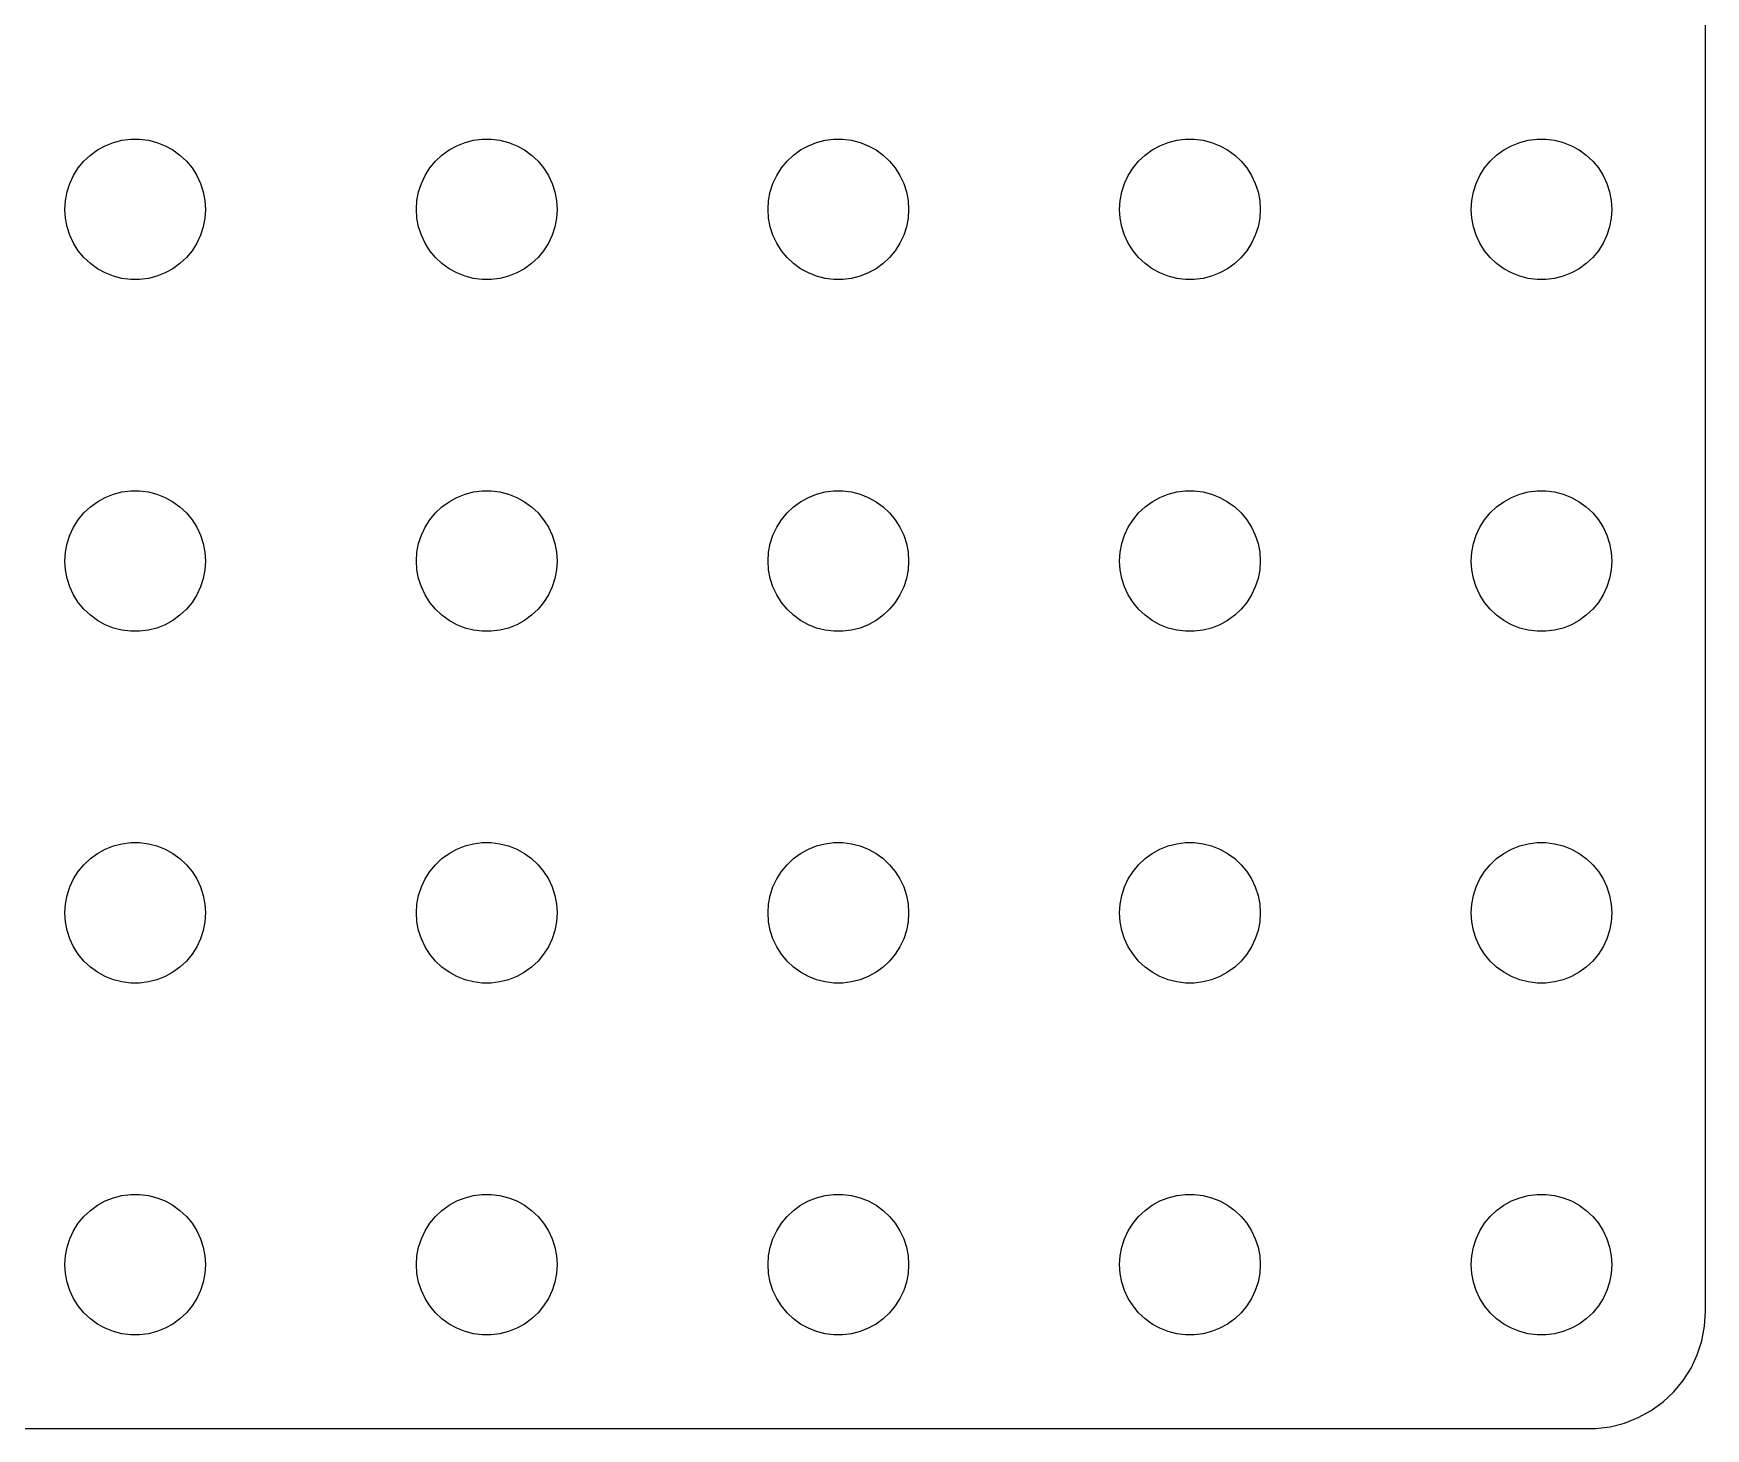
# Model space of a CAD drawing. Header units: metres. Extents: x -67 to 67, y -59 to 59.
# Drawn here: x -4.3 to 67, y -59.5 to 0 of the extents above; entities that cross this region are included whole.
import ezdxf

# ---------------------------------------------------------------- set-up
doc = ezdxf.new("R2010")
doc.units = ezdxf.units.M

msp = doc.modelspace()

# ---------------------------------------------------------------- linework, layer by layer
for p, q in [((67, -54.5), (67, 54.5)), ((-1.91226, -5.18845), (-1.60747, -4.96701)), ((-1.60747, -4.96701), (-1.27733, -4.78551)), ((-1.27733, -4.78551), (-0.92705, -4.64682)), ((-0.92705, -4.64682), (-0.56213, -4.55313)), ((-0.56213, -4.55313), (-0.18837, -4.50591)), ((-0.18837, -4.50591), (0.18837, -4.50591)), ((0.18837, -4.50591), (0.56213, -4.55313)), ((0.56213, -4.55313), (0.92705, -4.64682)), ((0.92705, -4.64682), (1.27733, -4.78551)), ((1.27733, -4.78551), (1.60747, -4.96701)), ((1.60747, -4.96701), (1.91226, -5.18845)), ((13.0877, -5.18845), (13.3925, -4.96701)), ((13.3925, -4.96701), (13.7227, -4.78551)), ((13.7227, -4.78551), (14.0729, -4.64682)), ((14.0729, -4.64682), (14.4379, -4.55313)), ((14.4379, -4.55313), (14.8116, -4.50591)), ((14.8116, -4.50591), (15.1884, -4.50591)), ((15.1884, -4.50591), (15.5621, -4.55313)), ((15.5621, -4.55313), (15.927, -4.64682)), ((15.927, -4.64682), (16.2773, -4.78551)), ((16.2773, -4.78551), (16.6075, -4.96701)), ((16.6075, -4.96701), (16.9123, -5.18845)), ((28.0877, -5.18845), (28.3925, -4.96701)), ((28.3925, -4.96701), (28.7227, -4.78551)), ((28.7227, -4.78551), (29.0729, -4.64682)), ((29.0729, -4.64682), (29.4379, -4.55313)), ((29.4379, -4.55313), (29.8116, -4.50591)), ((29.8116, -4.50591), (30.1884, -4.50591)), ((30.1884, -4.50591), (30.5621, -4.55313)), ((30.5621, -4.55313), (30.927, -4.64682)), ((30.927, -4.64682), (31.2773, -4.78551)), ((31.2773, -4.78551), (31.6075, -4.96701)), ((31.6075, -4.96701), (31.9123, -5.18845)), ((43.0877, -5.18845), (43.3925, -4.96701)), ((43.3925, -4.96701), (43.7227, -4.78551)), ((43.7227, -4.78551), (44.0729, -4.64682)), ((44.0729, -4.64682), (44.4379, -4.55313)), ((44.4379, -4.55313), (44.8116, -4.50591)), ((44.8116, -4.50591), (45.1884, -4.50591)), ((45.1884, -4.50591), (45.5621, -4.55313)), ((45.5621, -4.55313), (45.927, -4.64682)), ((45.927, -4.64682), (46.2773, -4.78551)), ((46.2773, -4.78551), (46.6075, -4.96701)), ((46.6075, -4.96701), (46.9123, -5.18845)), ((58.0877, -5.18845), (58.3925, -4.96701)), ((58.3925, -4.96701), (58.7227, -4.78551)), ((58.7227, -4.78551), (59.0729, -4.64682)), ((59.0729, -4.64682), (59.4379, -4.55313)), ((59.4379, -4.55313), (59.8116, -4.50591)), ((59.8116, -4.50591), (60.1884, -4.50591)), ((60.1884, -4.50591), (60.5621, -4.55313)), ((60.5621, -4.55313), (60.927, -4.64682)), ((60.927, -4.64682), (61.2773, -4.78551)), ((61.2773, -4.78551), (61.6075, -4.96701)), ((61.6075, -4.96701), (61.9123, -5.18845)), ((-2.42705, -5.73663), (-2.1869, -5.44635)), ((-2.1869, -5.44635), (-1.91226, -5.18845)), ((1.91226, -5.18845), (2.1869, -5.44635)), ((2.1869, -5.44635), (2.42705, -5.73663)), ((12.5729, -5.73663), (12.8131, -5.44635)), ((12.8131, -5.44635), (13.0877, -5.18845)), ((16.9123, -5.18845), (17.1869, -5.44635)), ((17.1869, -5.44635), (17.427, -5.73663)), ((27.5729, -5.73663), (27.8131, -5.44635)), ((27.8131, -5.44635), (28.0877, -5.18845)), ((31.9123, -5.18845), (32.1869, -5.44635)), ((32.1869, -5.44635), (32.427, -5.73663)), ((42.5729, -5.73663), (42.8131, -5.44635)), ((42.8131, -5.44635), (43.0877, -5.18845)), ((46.9123, -5.18845), (47.1869, -5.44635)), ((47.1869, -5.44635), (47.427, -5.73663)), ((57.5729, -5.73663), (57.8131, -5.44635)), ((57.8131, -5.44635), (58.0877, -5.18845)), ((61.9123, -5.18845), (62.1869, -5.44635)), ((62.1869, -5.44635), (62.427, -5.73663)), ((-2.90575, -6.75392), (-2.78932, -6.39561)), ((-2.78932, -6.39561), (-2.62891, -6.05473)), ((-2.62891, -6.05473), (-2.42705, -5.73663)), ((2.42705, -5.73663), (2.62891, -6.05473)), ((2.62891, -6.05473), (2.78932, -6.39561)), ((2.78932, -6.39561), (2.90575, -6.75392)), ((12.0942, -6.75392), (12.2107, -6.39561)), ((12.2107, -6.39561), (12.3711, -6.05473)), ((12.3711, -6.05473), (12.5729, -5.73663)), ((17.427, -5.73663), (17.6289, -6.05473)), ((17.6289, -6.05473), (17.7893, -6.39561)), ((17.7893, -6.39561), (17.9057, -6.75392)), ((27.0942, -6.75392), (27.2107, -6.39561)), ((27.2107, -6.39561), (27.3711, -6.05473)), ((27.3711, -6.05473), (27.5729, -5.73663)), ((32.427, -5.73663), (32.6289, -6.05473)), ((32.6289, -6.05473), (32.7893, -6.39561)), ((32.7893, -6.39561), (32.9057, -6.75392)), ((42.0942, -6.75392), (42.2107, -6.39561)), ((42.2107, -6.39561), (42.3711, -6.05473)), ((42.3711, -6.05473), (42.5729, -5.73663)), ((47.427, -5.73663), (47.6289, -6.05473)), ((47.6289, -6.05473), (47.7893, -6.39561)), ((47.7893, -6.39561), (47.9057, -6.75392)), ((57.0942, -6.75392), (57.2107, -6.39561)), ((57.2107, -6.39561), (57.3711, -6.05473)), ((57.3711, -6.05473), (57.5729, -5.73663)), ((62.427, -5.73663), (62.6289, -6.05473)), ((62.6289, -6.05473), (62.7893, -6.39561)), ((62.7893, -6.39561), (62.9057, -6.75392)), ((-3, -7.5), (-2.97633, -7.12399)), ((-2.97633, -7.12399), (-2.90575, -6.75392)), ((2.90575, -6.75392), (2.97633, -7.12399)), ((2.97633, -7.12399), (3, -7.5)), ((12, -7.5), (12.0237, -7.12399)), ((12.0237, -7.12399), (12.0942, -6.75392)), ((17.9057, -6.75392), (17.9763, -7.12399)), ((17.9763, -7.12399), (18, -7.5)), ((27, -7.5), (27.0237, -7.12399)), ((27.0237, -7.12399), (27.0942, -6.75392)), ((32.9057, -6.75392), (32.9763, -7.12399)), ((32.9763, -7.12399), (33, -7.5)), ((42, -7.5), (42.0237, -7.12399)), ((42.0237, -7.12399), (42.0942, -6.75392)), ((47.9057, -6.75392), (47.9763, -7.12399)), ((47.9763, -7.12399), (48, -7.5)), ((57, -7.5), (57.0237, -7.12399)), ((57.0237, -7.12399), (57.0942, -6.75392)), ((62.9057, -6.75392), (62.9763, -7.12399)), ((62.9763, -7.12399), (63, -7.5)), ((-2.97633, -7.87599), (-3, -7.5)), ((3, -7.5), (2.97633, -7.87599)), ((12.0237, -7.87599), (12, -7.5)), ((18, -7.5), (17.9763, -7.87599)), ((27.0237, -7.87599), (27, -7.5)), ((33, -7.5), (32.9763, -7.87599)), ((42.0237, -7.87599), (42, -7.5)), ((48, -7.5), (47.9763, -7.87599)), ((57.0237, -7.87599), (57, -7.5)), ((63, -7.5), (62.9763, -7.87599)), ((-2.90575, -8.24606), (-2.97633, -7.87599)), ((-2.78932, -8.60437), (-2.90575, -8.24606)), ((2.90575, -8.24606), (2.78932, -8.60437)), ((2.97633, -7.87599), (2.90575, -8.24606)), ((12.0942, -8.24606), (12.0237, -7.87599)), ((12.2107, -8.60437), (12.0942, -8.24606)), ((17.9057, -8.24606), (17.7893, -8.60437)), ((17.9763, -7.87599), (17.9057, -8.24606)), ((27.0942, -8.24606), (27.0237, -7.87599)), ((27.2107, -8.60437), (27.0942, -8.24606)), ((32.9057, -8.24606), (32.7893, -8.60437)), ((32.9763, -7.87599), (32.9057, -8.24606)), ((42.0942, -8.24606), (42.0237, -7.87599)), ((42.2107, -8.60437), (42.0942, -8.24606)), ((47.9057, -8.24606), (47.7893, -8.60437)), ((47.9763, -7.87599), (47.9057, -8.24606)), ((57.0942, -8.24606), (57.0237, -7.87599)), ((57.2107, -8.60437), (57.0942, -8.24606)), ((62.9057, -8.24606), (62.7893, -8.60437)), ((62.9763, -7.87599), (62.9057, -8.24606)), ((-2.62891, -8.94525), (-2.78932, -8.60437)), ((-2.42705, -9.26335), (-2.62891, -8.94525)), ((-2.1869, -9.55363), (-2.42705, -9.26335)), ((2.42705, -9.26335), (2.1869, -9.55363)), ((2.62891, -8.94525), (2.42705, -9.26335)), ((2.78932, -8.60437), (2.62891, -8.94525)), ((12.3711, -8.94525), (12.2107, -8.60437)), ((12.5729, -9.26335), (12.3711, -8.94525)), ((12.8131, -9.55363), (12.5729, -9.26335)), ((17.427, -9.26335), (17.1869, -9.55363)), ((17.6289, -8.94525), (17.427, -9.26335)), ((17.7893, -8.60437), (17.6289, -8.94525)), ((27.3711, -8.94525), (27.2107, -8.60437)), ((27.5729, -9.26335), (27.3711, -8.94525)), ((27.8131, -9.55363), (27.5729, -9.26335)), ((32.427, -9.26335), (32.1869, -9.55363)), ((32.6289, -8.94525), (32.427, -9.26335)), ((32.7893, -8.60437), (32.6289, -8.94525)), ((42.3711, -8.94525), (42.2107, -8.60437)), ((42.5729, -9.26335), (42.3711, -8.94525)), ((42.8131, -9.55363), (42.5729, -9.26335)), ((47.427, -9.26335), (47.1869, -9.55363)), ((47.6289, -8.94525), (47.427, -9.26335)), ((47.7893, -8.60437), (47.6289, -8.94525)), ((57.3711, -8.94525), (57.2107, -8.60437)), ((57.5729, -9.26335), (57.3711, -8.94525)), ((57.8131, -9.55363), (57.5729, -9.26335)), ((62.427, -9.26335), (62.1869, -9.55363)), ((62.6289, -8.94525), (62.427, -9.26335)), ((62.7893, -8.60437), (62.6289, -8.94525)), ((-1.91226, -9.81154), (-2.1869, -9.55363)), ((-1.60747, -10.033), (-1.91226, -9.81154)), ((1.91226, -9.81154), (1.60747, -10.033)), ((2.1869, -9.55363), (1.91226, -9.81154)), ((13.0877, -9.81154), (12.8131, -9.55363)), ((13.3925, -10.033), (13.0877, -9.81154)), ((16.9123, -9.81154), (16.6075, -10.033)), ((17.1869, -9.55363), (16.9123, -9.81154)), ((28.0877, -9.81154), (27.8131, -9.55363)), ((28.3925, -10.033), (28.0877, -9.81154)), ((31.9123, -9.81154), (31.6075, -10.033)), ((32.1869, -9.55363), (31.9123, -9.81154)), ((43.0877, -9.81154), (42.8131, -9.55363)), ((43.3925, -10.033), (43.0877, -9.81154)), ((46.9123, -9.81154), (46.6075, -10.033)), ((47.1869, -9.55363), (46.9123, -9.81154)), ((58.0877, -9.81154), (57.8131, -9.55363)), ((58.3925, -10.033), (58.0877, -9.81154)), ((61.9123, -9.81154), (61.6075, -10.033)), ((62.1869, -9.55363), (61.9123, -9.81154)), ((-1.27733, -10.2145), (-1.60747, -10.033)), ((-0.92705, -10.3532), (-1.27733, -10.2145)), ((-0.56213, -10.4469), (-0.92705, -10.3532)), ((-0.18837, -10.4941), (-0.56213, -10.4469)), ((0.18837, -10.4941), (-0.18837, -10.4941)), ((0.56213, -10.4469), (0.18837, -10.4941)), ((0.92705, -10.3532), (0.56213, -10.4469)), ((1.27733, -10.2145), (0.92705, -10.3532)), ((1.60747, -10.033), (1.27733, -10.2145)), ((13.7227, -10.2145), (13.3925, -10.033)), ((14.0729, -10.3532), (13.7227, -10.2145)), ((14.4379, -10.4469), (14.0729, -10.3532)), ((14.8116, -10.4941), (14.4379, -10.4469)), ((15.1884, -10.4941), (14.8116, -10.4941)), ((15.5621, -10.4469), (15.1884, -10.4941)), ((15.927, -10.3532), (15.5621, -10.4469)), ((16.2773, -10.2145), (15.927, -10.3532)), ((16.6075, -10.033), (16.2773, -10.2145)), ((28.7227, -10.2145), (28.3925, -10.033)), ((29.0729, -10.3532), (28.7227, -10.2145)), ((29.4379, -10.4469), (29.0729, -10.3532)), ((29.8116, -10.4941), (29.4379, -10.4469)), ((30.1884, -10.4941), (29.8116, -10.4941)), ((30.5621, -10.4469), (30.1884, -10.4941)), ((30.927, -10.3532), (30.5621, -10.4469)), ((31.2773, -10.2145), (30.927, -10.3532)), ((31.6075, -10.033), (31.2773, -10.2145)), ((43.7227, -10.2145), (43.3925, -10.033)), ((44.0729, -10.3532), (43.7227, -10.2145)), ((44.4379, -10.4469), (44.0729, -10.3532)), ((44.8116, -10.4941), (44.4379, -10.4469)), ((45.1884, -10.4941), (44.8116, -10.4941)), ((45.5621, -10.4469), (45.1884, -10.4941)), ((45.927, -10.3532), (45.5621, -10.4469)), ((46.2773, -10.2145), (45.927, -10.3532)), ((46.6075, -10.033), (46.2773, -10.2145)), ((58.7227, -10.2145), (58.3925, -10.033)), ((59.0729, -10.3532), (58.7227, -10.2145)), ((59.4379, -10.4469), (59.0729, -10.3532)), ((59.8116, -10.4941), (59.4379, -10.4469)), ((60.1884, -10.4941), (59.8116, -10.4941)), ((60.5621, -10.4469), (60.1884, -10.4941)), ((60.927, -10.3532), (60.5621, -10.4469)), ((61.2773, -10.2145), (60.927, -10.3532)), ((61.6075, -10.033), (61.2773, -10.2145)), ((-1.91226, -20.1884), (-1.60747, -19.967)), ((-1.60747, -19.967), (-1.27733, -19.7855)), ((-1.27733, -19.7855), (-0.92705, -19.6468)), ((-0.92705, -19.6468), (-0.56213, -19.5531)), ((-0.56213, -19.5531), (-0.18837, -19.5059)), ((-0.18837, -19.5059), (0.18837, -19.5059)), ((0.18837, -19.5059), (0.56213, -19.5531)), ((0.56213, -19.5531), (0.92705, -19.6468)), ((0.92705, -19.6468), (1.27733, -19.7855)), ((1.27733, -19.7855), (1.60747, -19.967)), ((1.60747, -19.967), (1.91226, -20.1884)), ((13.0877, -20.1884), (13.3925, -19.967)), ((13.3925, -19.967), (13.7227, -19.7855)), ((13.7227, -19.7855), (14.0729, -19.6468)), ((14.0729, -19.6468), (14.4379, -19.5531)), ((14.4379, -19.5531), (14.8116, -19.5059)), ((14.8116, -19.5059), (15.1884, -19.5059)), ((15.1884, -19.5059), (15.5621, -19.5531)), ((15.5621, -19.5531), (15.927, -19.6468)), ((15.927, -19.6468), (16.2773, -19.7855)), ((16.2773, -19.7855), (16.6075, -19.967)), ((16.6075, -19.967), (16.9123, -20.1884)), ((28.0877, -20.1884), (28.3925, -19.967)), ((28.3925, -19.967), (28.7227, -19.7855)), ((28.7227, -19.7855), (29.0729, -19.6468)), ((29.0729, -19.6468), (29.4379, -19.5531)), ((29.4379, -19.5531), (29.8116, -19.5059)), ((29.8116, -19.5059), (30.1884, -19.5059)), ((30.1884, -19.5059), (30.5621, -19.5531)), ((30.5621, -19.5531), (30.927, -19.6468)), ((30.927, -19.6468), (31.2773, -19.7855)), ((31.2773, -19.7855), (31.6075, -19.967)), ((31.6075, -19.967), (31.9123, -20.1884)), ((43.0877, -20.1884), (43.3925, -19.967)), ((43.3925, -19.967), (43.7227, -19.7855)), ((43.7227, -19.7855), (44.0729, -19.6468)), ((44.0729, -19.6468), (44.4379, -19.5531)), ((44.4379, -19.5531), (44.8116, -19.5059)), ((44.8116, -19.5059), (45.1884, -19.5059)), ((45.1884, -19.5059), (45.5621, -19.5531)), ((45.5621, -19.5531), (45.927, -19.6468)), ((45.927, -19.6468), (46.2773, -19.7855)), ((46.2773, -19.7855), (46.6075, -19.967)), ((46.6075, -19.967), (46.9123, -20.1884)), ((58.0877, -20.1884), (58.3925, -19.967)), ((58.3925, -19.967), (58.7227, -19.7855)), ((58.7227, -19.7855), (59.0729, -19.6468)), ((59.0729, -19.6468), (59.4379, -19.5531)), ((59.4379, -19.5531), (59.8116, -19.5059)), ((59.8116, -19.5059), (60.1884, -19.5059)), ((60.1884, -19.5059), (60.5621, -19.5531)), ((60.5621, -19.5531), (60.927, -19.6468)), ((60.927, -19.6468), (61.2773, -19.7855)), ((61.2773, -19.7855), (61.6075, -19.967)), ((61.6075, -19.967), (61.9123, -20.1884)), ((-2.42705, -20.7366), (-2.1869, -20.4464)), ((-2.1869, -20.4464), (-1.91226, -20.1884)), ((1.91226, -20.1884), (2.1869, -20.4464)), ((2.1869, -20.4464), (2.42705, -20.7366)), ((12.5729, -20.7366), (12.8131, -20.4464)), ((12.8131, -20.4464), (13.0877, -20.1884)), ((16.9123, -20.1884), (17.1869, -20.4464)), ((17.1869, -20.4464), (17.427, -20.7366)), ((27.5729, -20.7366), (27.8131, -20.4464)), ((27.8131, -20.4464), (28.0877, -20.1884)), ((31.9123, -20.1884), (32.1869, -20.4464)), ((32.1869, -20.4464), (32.427, -20.7366)), ((42.5729, -20.7366), (42.8131, -20.4464)), ((42.8131, -20.4464), (43.0877, -20.1884)), ((46.9123, -20.1884), (47.1869, -20.4464)), ((47.1869, -20.4464), (47.427, -20.7366)), ((57.5729, -20.7366), (57.8131, -20.4464)), ((57.8131, -20.4464), (58.0877, -20.1884)), ((61.9123, -20.1884), (62.1869, -20.4464)), ((62.1869, -20.4464), (62.427, -20.7366)), ((-2.90575, -21.7539), (-2.78932, -21.3956)), ((-2.78932, -21.3956), (-2.62891, -21.0547)), ((-2.62891, -21.0547), (-2.42705, -20.7366)), ((2.42705, -20.7366), (2.62891, -21.0547)), ((2.62891, -21.0547), (2.78932, -21.3956)), ((2.78932, -21.3956), (2.90575, -21.7539)), ((12.0942, -21.7539), (12.2107, -21.3956)), ((12.2107, -21.3956), (12.3711, -21.0547)), ((12.3711, -21.0547), (12.5729, -20.7366)), ((17.427, -20.7366), (17.6289, -21.0547)), ((17.6289, -21.0547), (17.7893, -21.3956)), ((17.7893, -21.3956), (17.9057, -21.7539)), ((27.0942, -21.7539), (27.2107, -21.3956)), ((27.2107, -21.3956), (27.3711, -21.0547)), ((27.3711, -21.0547), (27.5729, -20.7366)), ((32.427, -20.7366), (32.6289, -21.0547)), ((32.6289, -21.0547), (32.7893, -21.3956)), ((32.7893, -21.3956), (32.9057, -21.7539)), ((42.0942, -21.7539), (42.2107, -21.3956)), ((42.2107, -21.3956), (42.3711, -21.0547)), ((42.3711, -21.0547), (42.5729, -20.7366)), ((47.427, -20.7366), (47.6289, -21.0547)), ((47.6289, -21.0547), (47.7893, -21.3956)), ((47.7893, -21.3956), (47.9057, -21.7539)), ((57.0942, -21.7539), (57.2107, -21.3956)), ((57.2107, -21.3956), (57.3711, -21.0547)), ((57.3711, -21.0547), (57.5729, -20.7366)), ((62.427, -20.7366), (62.6289, -21.0547)), ((62.6289, -21.0547), (62.7893, -21.3956)), ((62.7893, -21.3956), (62.9057, -21.7539)), ((-2.97633, -22.124), (-2.90575, -21.7539)), ((2.90575, -21.7539), (2.97633, -22.124)), ((12.0237, -22.124), (12.0942, -21.7539)), ((17.9057, -21.7539), (17.9763, -22.124)), ((27.0237, -22.124), (27.0942, -21.7539)), ((32.9057, -21.7539), (32.9763, -22.124)), ((42.0237, -22.124), (42.0942, -21.7539)), ((47.9057, -21.7539), (47.9763, -22.124)), ((57.0237, -22.124), (57.0942, -21.7539)), ((62.9057, -21.7539), (62.9763, -22.124)), ((-3, -22.5), (-2.97633, -22.124)), ((-2.97633, -22.876), (-3, -22.5)), ((2.97633, -22.124), (3, -22.5)), ((3, -22.5), (2.97633, -22.876)), ((12, -22.5), (12.0237, -22.124)), ((12.0237, -22.876), (12, -22.5)), ((17.9763, -22.124), (18, -22.5)), ((18, -22.5), (17.9763, -22.876)), ((27, -22.5), (27.0237, -22.124)), ((27.0237, -22.876), (27, -22.5)), ((32.9763, -22.124), (33, -22.5)), ((33, -22.5), (32.9763, -22.876)), ((42, -22.5), (42.0237, -22.124)), ((42.0237, -22.876), (42, -22.5)), ((47.9763, -22.124), (48, -22.5)), ((48, -22.5), (47.9763, -22.876)), ((57, -22.5), (57.0237, -22.124)), ((57.0237, -22.876), (57, -22.5)), ((62.9763, -22.124), (63, -22.5)), ((63, -22.5), (62.9763, -22.876)), ((-2.90575, -23.2461), (-2.97633, -22.876)), ((-2.78932, -23.6044), (-2.90575, -23.2461)), ((2.90575, -23.2461), (2.78932, -23.6044)), ((2.97633, -22.876), (2.90575, -23.2461)), ((12.0942, -23.2461), (12.0237, -22.876)), ((12.2107, -23.6044), (12.0942, -23.2461)), ((17.9057, -23.2461), (17.7893, -23.6044)), ((17.9763, -22.876), (17.9057, -23.2461)), ((27.0942, -23.2461), (27.0237, -22.876)), ((27.2107, -23.6044), (27.0942, -23.2461)), ((32.9057, -23.2461), (32.7893, -23.6044)), ((32.9763, -22.876), (32.9057, -23.2461)), ((42.0942, -23.2461), (42.0237, -22.876)), ((42.2107, -23.6044), (42.0942, -23.2461)), ((47.9057, -23.2461), (47.7893, -23.6044)), ((47.9763, -22.876), (47.9057, -23.2461)), ((57.0942, -23.2461), (57.0237, -22.876)), ((57.2107, -23.6044), (57.0942, -23.2461)), ((62.9057, -23.2461), (62.7893, -23.6044)), ((62.9763, -22.876), (62.9057, -23.2461)), ((-2.62891, -23.9453), (-2.78932, -23.6044)), ((-2.42705, -24.2634), (-2.62891, -23.9453)), ((2.62891, -23.9453), (2.42705, -24.2634)), ((2.78932, -23.6044), (2.62891, -23.9453)), ((12.3711, -23.9453), (12.2107, -23.6044)), ((12.5729, -24.2634), (12.3711, -23.9453)), ((17.6289, -23.9453), (17.427, -24.2634)), ((17.7893, -23.6044), (17.6289, -23.9453)), ((27.3711, -23.9453), (27.2107, -23.6044)), ((27.5729, -24.2634), (27.3711, -23.9453)), ((32.6289, -23.9453), (32.427, -24.2634)), ((32.7893, -23.6044), (32.6289, -23.9453)), ((42.3711, -23.9453), (42.2107, -23.6044)), ((42.5729, -24.2634), (42.3711, -23.9453)), ((47.6289, -23.9453), (47.427, -24.2634)), ((47.7893, -23.6044), (47.6289, -23.9453)), ((57.3711, -23.9453), (57.2107, -23.6044)), ((57.5729, -24.2634), (57.3711, -23.9453)), ((62.6289, -23.9453), (62.427, -24.2634)), ((62.7893, -23.6044), (62.6289, -23.9453)), ((-2.1869, -24.5536), (-2.42705, -24.2634)), ((-1.91226, -24.8115), (-2.1869, -24.5536)), ((-1.60747, -25.033), (-1.91226, -24.8115)), ((1.91226, -24.8115), (1.60747, -25.033)), ((2.1869, -24.5536), (1.91226, -24.8115)), ((2.42705, -24.2634), (2.1869, -24.5536)), ((12.8131, -24.5536), (12.5729, -24.2634)), ((13.0877, -24.8115), (12.8131, -24.5536)), ((13.3925, -25.033), (13.0877, -24.8115)), ((16.9123, -24.8115), (16.6075, -25.033)), ((17.1869, -24.5536), (16.9123, -24.8115)), ((17.427, -24.2634), (17.1869, -24.5536)), ((27.8131, -24.5536), (27.5729, -24.2634)), ((28.0877, -24.8115), (27.8131, -24.5536)), ((28.3925, -25.033), (28.0877, -24.8115)), ((31.9123, -24.8115), (31.6075, -25.033)), ((32.1869, -24.5536), (31.9123, -24.8115)), ((32.427, -24.2634), (32.1869, -24.5536)), ((42.8131, -24.5536), (42.5729, -24.2634)), ((43.0877, -24.8115), (42.8131, -24.5536)), ((43.3925, -25.033), (43.0877, -24.8115)), ((46.9123, -24.8115), (46.6075, -25.033)), ((47.1869, -24.5536), (46.9123, -24.8115)), ((47.427, -24.2634), (47.1869, -24.5536)), ((57.8131, -24.5536), (57.5729, -24.2634)), ((58.0877, -24.8115), (57.8131, -24.5536)), ((58.3925, -25.033), (58.0877, -24.8115)), ((61.9123, -24.8115), (61.6075, -25.033)), ((62.1869, -24.5536), (61.9123, -24.8115)), ((62.427, -24.2634), (62.1869, -24.5536)), ((-1.27733, -25.2145), (-1.60747, -25.033)), ((-0.92705, -25.3532), (-1.27733, -25.2145)), ((-0.56213, -25.4469), (-0.92705, -25.3532)), ((-0.18837, -25.4941), (-0.56213, -25.4469)), ((0.18837, -25.4941), (-0.18837, -25.4941)), ((0.56213, -25.4469), (0.18837, -25.4941)), ((0.92705, -25.3532), (0.56213, -25.4469)), ((1.27733, -25.2145), (0.92705, -25.3532)), ((1.60747, -25.033), (1.27733, -25.2145)), ((13.7227, -25.2145), (13.3925, -25.033)), ((14.0729, -25.3532), (13.7227, -25.2145)), ((14.4379, -25.4469), (14.0729, -25.3532)), ((14.8116, -25.4941), (14.4379, -25.4469)), ((15.1884, -25.4941), (14.8116, -25.4941)), ((15.5621, -25.4469), (15.1884, -25.4941)), ((15.927, -25.3532), (15.5621, -25.4469)), ((16.2773, -25.2145), (15.927, -25.3532)), ((16.6075, -25.033), (16.2773, -25.2145)), ((28.7227, -25.2145), (28.3925, -25.033)), ((29.0729, -25.3532), (28.7227, -25.2145)), ((29.4379, -25.4469), (29.0729, -25.3532)), ((29.8116, -25.4941), (29.4379, -25.4469)), ((30.1884, -25.4941), (29.8116, -25.4941)), ((30.5621, -25.4469), (30.1884, -25.4941)), ((30.927, -25.3532), (30.5621, -25.4469)), ((31.2773, -25.2145), (30.927, -25.3532)), ((31.6075, -25.033), (31.2773, -25.2145)), ((43.7227, -25.2145), (43.3925, -25.033)), ((44.0729, -25.3532), (43.7227, -25.2145)), ((44.4379, -25.4469), (44.0729, -25.3532)), ((44.8116, -25.4941), (44.4379, -25.4469)), ((45.1884, -25.4941), (44.8116, -25.4941)), ((45.5621, -25.4469), (45.1884, -25.4941)), ((45.927, -25.3532), (45.5621, -25.4469)), ((46.2773, -25.2145), (45.927, -25.3532)), ((46.6075, -25.033), (46.2773, -25.2145)), ((58.7227, -25.2145), (58.3925, -25.033)), ((59.0729, -25.3532), (58.7227, -25.2145)), ((59.4379, -25.4469), (59.0729, -25.3532)), ((59.8116, -25.4941), (59.4379, -25.4469)), ((60.1884, -25.4941), (59.8116, -25.4941)), ((60.5621, -25.4469), (60.1884, -25.4941)), ((60.927, -25.3532), (60.5621, -25.4469)), ((61.2773, -25.2145), (60.927, -25.3532)), ((61.6075, -25.033), (61.2773, -25.2145)), ((-1.60747, -34.967), (-1.27733, -34.7855)), ((-1.27733, -34.7855), (-0.92705, -34.6468)), ((-0.92705, -34.6468), (-0.56213, -34.5531)), ((-0.56213, -34.5531), (-0.18837, -34.5059)), ((-0.18837, -34.5059), (0.18837, -34.5059)), ((0.18837, -34.5059), (0.56213, -34.5531)), ((0.56213, -34.5531), (0.92705, -34.6468)), ((0.92705, -34.6468), (1.27733, -34.7855)), ((1.27733, -34.7855), (1.60747, -34.967)), ((13.3925, -34.967), (13.7227, -34.7855)), ((13.7227, -34.7855), (14.0729, -34.6468)), ((14.0729, -34.6468), (14.4379, -34.5531)), ((14.4379, -34.5531), (14.8116, -34.5059)), ((14.8116, -34.5059), (15.1884, -34.5059)), ((15.1884, -34.5059), (15.5621, -34.5531)), ((15.5621, -34.5531), (15.927, -34.6468)), ((15.927, -34.6468), (16.2773, -34.7855)), ((16.2773, -34.7855), (16.6075, -34.967)), ((28.3925, -34.967), (28.7227, -34.7855)), ((28.7227, -34.7855), (29.0729, -34.6468)), ((29.0729, -34.6468), (29.4379, -34.5531)), ((29.4379, -34.5531), (29.8116, -34.5059)), ((29.8116, -34.5059), (30.1884, -34.5059)), ((30.1884, -34.5059), (30.5621, -34.5531)), ((30.5621, -34.5531), (30.927, -34.6468)), ((30.927, -34.6468), (31.2773, -34.7855)), ((31.2773, -34.7855), (31.6075, -34.967)), ((43.3925, -34.967), (43.7227, -34.7855)), ((43.7227, -34.7855), (44.0729, -34.6468)), ((44.0729, -34.6468), (44.4379, -34.5531)), ((44.4379, -34.5531), (44.8116, -34.5059)), ((44.8116, -34.5059), (45.1884, -34.5059)), ((45.1884, -34.5059), (45.5621, -34.5531)), ((45.5621, -34.5531), (45.927, -34.6468)), ((45.927, -34.6468), (46.2773, -34.7855)), ((46.2773, -34.7855), (46.6075, -34.967)), ((58.3925, -34.967), (58.7227, -34.7855)), ((58.7227, -34.7855), (59.0729, -34.6468)), ((59.0729, -34.6468), (59.4379, -34.5531)), ((59.4379, -34.5531), (59.8116, -34.5059)), ((59.8116, -34.5059), (60.1884, -34.5059)), ((60.1884, -34.5059), (60.5621, -34.5531)), ((60.5621, -34.5531), (60.927, -34.6468)), ((60.927, -34.6468), (61.2773, -34.7855)), ((61.2773, -34.7855), (61.6075, -34.967)), ((-2.42705, -35.7366), (-2.1869, -35.4464)), ((-2.1869, -35.4464), (-1.91226, -35.1885)), ((-1.91226, -35.1885), (-1.60747, -34.967)), ((1.60747, -34.967), (1.91226, -35.1885)), ((1.91226, -35.1885), (2.1869, -35.4464)), ((2.1869, -35.4464), (2.42705, -35.7366)), ((12.5729, -35.7366), (12.8131, -35.4464)), ((12.8131, -35.4464), (13.0877, -35.1885)), ((13.0877, -35.1885), (13.3925, -34.967)), ((16.6075, -34.967), (16.9123, -35.1885)), ((16.9123, -35.1885), (17.1869, -35.4464)), ((17.1869, -35.4464), (17.427, -35.7366)), ((27.5729, -35.7366), (27.8131, -35.4464)), ((27.8131, -35.4464), (28.0877, -35.1885)), ((28.0877, -35.1885), (28.3925, -34.967)), ((31.6075, -34.967), (31.9123, -35.1885)), ((31.9123, -35.1885), (32.1869, -35.4464)), ((32.1869, -35.4464), (32.427, -35.7366)), ((42.5729, -35.7366), (42.8131, -35.4464)), ((42.8131, -35.4464), (43.0877, -35.1885)), ((43.0877, -35.1885), (43.3925, -34.967)), ((46.6075, -34.967), (46.9123, -35.1885)), ((46.9123, -35.1885), (47.1869, -35.4464)), ((47.1869, -35.4464), (47.427, -35.7366)), ((57.5729, -35.7366), (57.8131, -35.4464)), ((57.8131, -35.4464), (58.0877, -35.1885)), ((58.0877, -35.1885), (58.3925, -34.967)), ((61.6075, -34.967), (61.9123, -35.1885)), ((61.9123, -35.1885), (62.1869, -35.4464)), ((62.1869, -35.4464), (62.427, -35.7366)), ((-2.78932, -36.3956), (-2.62891, -36.0547)), ((-2.62891, -36.0547), (-2.42705, -35.7366)), ((2.42705, -35.7366), (2.62891, -36.0547)), ((2.62891, -36.0547), (2.78932, -36.3956)), ((12.2107, -36.3956), (12.3711, -36.0547)), ((12.3711, -36.0547), (12.5729, -35.7366)), ((17.427, -35.7366), (17.6289, -36.0547)), ((17.6289, -36.0547), (17.7893, -36.3956)), ((27.2107, -36.3956), (27.3711, -36.0547)), ((27.3711, -36.0547), (27.5729, -35.7366)), ((32.427, -35.7366), (32.6289, -36.0547)), ((32.6289, -36.0547), (32.7893, -36.3956)), ((42.2107, -36.3956), (42.3711, -36.0547)), ((42.3711, -36.0547), (42.5729, -35.7366)), ((47.427, -35.7366), (47.6289, -36.0547)), ((47.6289, -36.0547), (47.7893, -36.3956)), ((57.2107, -36.3956), (57.3711, -36.0547)), ((57.3711, -36.0547), (57.5729, -35.7366)), ((62.427, -35.7366), (62.6289, -36.0547)), ((62.6289, -36.0547), (62.7893, -36.3956)), ((-2.97633, -37.124), (-2.90575, -36.7539)), ((-2.90575, -36.7539), (-2.78932, -36.3956)), ((2.78932, -36.3956), (2.90575, -36.7539)), ((2.90575, -36.7539), (2.97633, -37.124)), ((12.0237, -37.124), (12.0942, -36.7539)), ((12.0942, -36.7539), (12.2107, -36.3956)), ((17.7893, -36.3956), (17.9057, -36.7539)), ((17.9057, -36.7539), (17.9763, -37.124)), ((27.0237, -37.124), (27.0942, -36.7539)), ((27.0942, -36.7539), (27.2107, -36.3956)), ((32.7893, -36.3956), (32.9057, -36.7539)), ((32.9057, -36.7539), (32.9763, -37.124)), ((42.0237, -37.124), (42.0942, -36.7539)), ((42.0942, -36.7539), (42.2107, -36.3956)), ((47.7893, -36.3956), (47.9057, -36.7539)), ((47.9057, -36.7539), (47.9763, -37.124)), ((57.0237, -37.124), (57.0942, -36.7539)), ((57.0942, -36.7539), (57.2107, -36.3956)), ((62.7893, -36.3956), (62.9057, -36.7539)), ((62.9057, -36.7539), (62.9763, -37.124)), ((-3, -37.5), (-2.97633, -37.124)), ((-2.97633, -37.876), (-3, -37.5)), ((2.97633, -37.124), (3, -37.5)), ((3, -37.5), (2.97633, -37.876)), ((12, -37.5), (12.0237, -37.124)), ((12.0237, -37.876), (12, -37.5)), ((17.9763, -37.124), (18, -37.5)), ((18, -37.5), (17.9763, -37.876)), ((27, -37.5), (27.0237, -37.124)), ((27.0237, -37.876), (27, -37.5)), ((32.9763, -37.124), (33, -37.5)), ((33, -37.5), (32.9763, -37.876)), ((42, -37.5), (42.0237, -37.124)), ((42.0237, -37.876), (42, -37.5)), ((47.9763, -37.124), (48, -37.5)), ((48, -37.5), (47.9763, -37.876)), ((57, -37.5), (57.0237, -37.124)), ((57.0237, -37.876), (57, -37.5)), ((62.9763, -37.124), (63, -37.5)), ((63, -37.5), (62.9763, -37.876)), ((-2.90575, -38.2461), (-2.97633, -37.876)), ((-2.78932, -38.6044), (-2.90575, -38.2461)), ((2.90575, -38.2461), (2.78932, -38.6044)), ((2.97633, -37.876), (2.90575, -38.2461)), ((12.0942, -38.2461), (12.0237, -37.876)), ((12.2107, -38.6044), (12.0942, -38.2461)), ((17.9057, -38.2461), (17.7893, -38.6044)), ((17.9763, -37.876), (17.9057, -38.2461)), ((27.0942, -38.2461), (27.0237, -37.876)), ((27.2107, -38.6044), (27.0942, -38.2461)), ((32.9057, -38.2461), (32.7893, -38.6044)), ((32.9763, -37.876), (32.9057, -38.2461)), ((42.0942, -38.2461), (42.0237, -37.876)), ((42.2107, -38.6044), (42.0942, -38.2461)), ((47.9057, -38.2461), (47.7893, -38.6044)), ((47.9763, -37.876), (47.9057, -38.2461)), ((57.0942, -38.2461), (57.0237, -37.876)), ((57.2107, -38.6044), (57.0942, -38.2461)), ((62.9057, -38.2461), (62.7893, -38.6044)), ((62.9763, -37.876), (62.9057, -38.2461)), ((-2.62891, -38.9453), (-2.78932, -38.6044)), ((-2.42705, -39.2634), (-2.62891, -38.9453)), ((2.62891, -38.9453), (2.42705, -39.2634)), ((2.78932, -38.6044), (2.62891, -38.9453)), ((12.3711, -38.9453), (12.2107, -38.6044)), ((12.5729, -39.2634), (12.3711, -38.9453)), ((17.6289, -38.9453), (17.427, -39.2634)), ((17.7893, -38.6044), (17.6289, -38.9453)), ((27.3711, -38.9453), (27.2107, -38.6044)), ((27.5729, -39.2634), (27.3711, -38.9453)), ((32.6289, -38.9453), (32.427, -39.2634)), ((32.7893, -38.6044), (32.6289, -38.9453)), ((42.3711, -38.9453), (42.2107, -38.6044)), ((42.5729, -39.2634), (42.3711, -38.9453)), ((47.6289, -38.9453), (47.427, -39.2634)), ((47.7893, -38.6044), (47.6289, -38.9453)), ((57.3711, -38.9453), (57.2107, -38.6044)), ((57.5729, -39.2634), (57.3711, -38.9453)), ((62.6289, -38.9453), (62.427, -39.2634)), ((62.7893, -38.6044), (62.6289, -38.9453)), ((-2.1869, -39.5536), (-2.42705, -39.2634)), ((-1.91226, -39.8115), (-2.1869, -39.5536)), ((-1.60747, -40.033), (-1.91226, -39.8115)), ((1.91226, -39.8115), (1.60747, -40.033)), ((2.1869, -39.5536), (1.91226, -39.8115)), ((2.42705, -39.2634), (2.1869, -39.5536)), ((12.8131, -39.5536), (12.5729, -39.2634)), ((13.0877, -39.8115), (12.8131, -39.5536)), ((13.3925, -40.033), (13.0877, -39.8115)), ((16.9123, -39.8115), (16.6075, -40.033)), ((17.1869, -39.5536), (16.9123, -39.8115)), ((17.427, -39.2634), (17.1869, -39.5536)), ((27.8131, -39.5536), (27.5729, -39.2634)), ((28.0877, -39.8115), (27.8131, -39.5536)), ((28.3925, -40.033), (28.0877, -39.8115)), ((31.9123, -39.8115), (31.6075, -40.033)), ((32.1869, -39.5536), (31.9123, -39.8115)), ((32.427, -39.2634), (32.1869, -39.5536)), ((42.8131, -39.5536), (42.5729, -39.2634)), ((43.0877, -39.8115), (42.8131, -39.5536)), ((43.3925, -40.033), (43.0877, -39.8115)), ((46.9123, -39.8115), (46.6075, -40.033)), ((47.1869, -39.5536), (46.9123, -39.8115)), ((47.427, -39.2634), (47.1869, -39.5536)), ((57.8131, -39.5536), (57.5729, -39.2634)), ((58.0877, -39.8115), (57.8131, -39.5536)), ((58.3925, -40.033), (58.0877, -39.8115)), ((61.9123, -39.8115), (61.6075, -40.033)), ((62.1869, -39.5536), (61.9123, -39.8115)), ((62.427, -39.2634), (62.1869, -39.5536)), ((-1.27733, -40.2145), (-1.60747, -40.033)), ((-0.92705, -40.3532), (-1.27733, -40.2145)), ((-0.56213, -40.4469), (-0.92705, -40.3532)), ((-0.18837, -40.4941), (-0.56213, -40.4469)), ((0.18837, -40.4941), (-0.18837, -40.4941)), ((0.56213, -40.4469), (0.18837, -40.4941)), ((0.92705, -40.3532), (0.56213, -40.4469)), ((1.27733, -40.2145), (0.92705, -40.3532)), ((1.60747, -40.033), (1.27733, -40.2145)), ((13.7227, -40.2145), (13.3925, -40.033)), ((14.0729, -40.3532), (13.7227, -40.2145)), ((14.4379, -40.4469), (14.0729, -40.3532)), ((14.8116, -40.4941), (14.4379, -40.4469)), ((15.1884, -40.4941), (14.8116, -40.4941)), ((15.5621, -40.4469), (15.1884, -40.4941)), ((15.927, -40.3532), (15.5621, -40.4469)), ((16.2773, -40.2145), (15.927, -40.3532)), ((16.6075, -40.033), (16.2773, -40.2145)), ((28.7227, -40.2145), (28.3925, -40.033)), ((29.0729, -40.3532), (28.7227, -40.2145)), ((29.4379, -40.4469), (29.0729, -40.3532)), ((29.8116, -40.4941), (29.4379, -40.4469)), ((30.1884, -40.4941), (29.8116, -40.4941)), ((30.5621, -40.4469), (30.1884, -40.4941)), ((30.927, -40.3532), (30.5621, -40.4469)), ((31.2773, -40.2145), (30.927, -40.3532)), ((31.6075, -40.033), (31.2773, -40.2145)), ((43.7227, -40.2145), (43.3925, -40.033)), ((44.0729, -40.3532), (43.7227, -40.2145)), ((44.4379, -40.4469), (44.0729, -40.3532)), ((44.8116, -40.4941), (44.4379, -40.4469)), ((45.1884, -40.4941), (44.8116, -40.4941)), ((45.5621, -40.4469), (45.1884, -40.4941)), ((45.927, -40.3532), (45.5621, -40.4469)), ((46.2773, -40.2145), (45.927, -40.3532)), ((46.6075, -40.033), (46.2773, -40.2145)), ((58.7227, -40.2145), (58.3925, -40.033)), ((59.0729, -40.3532), (58.7227, -40.2145)), ((59.4379, -40.4469), (59.0729, -40.3532)), ((59.8116, -40.4941), (59.4379, -40.4469)), ((60.1884, -40.4941), (59.8116, -40.4941)), ((60.5621, -40.4469), (60.1884, -40.4941)), ((60.927, -40.3532), (60.5621, -40.4469)), ((61.2773, -40.2145), (60.927, -40.3532)), ((61.6075, -40.033), (61.2773, -40.2145)), ((-1.60747, -49.967), (-1.27733, -49.7855)), ((-1.27733, -49.7855), (-0.92705, -49.6468)), ((-0.92705, -49.6468), (-0.56213, -49.5531)), ((-0.56213, -49.5531), (-0.18837, -49.5059)), ((-0.18837, -49.5059), (0.18837, -49.5059)), ((0.18837, -49.5059), (0.56213, -49.5531)), ((0.56213, -49.5531), (0.92705, -49.6468)), ((0.92705, -49.6468), (1.27733, -49.7855)), ((1.27733, -49.7855), (1.60747, -49.967)), ((13.3925, -49.967), (13.7227, -49.7855)), ((13.7227, -49.7855), (14.0729, -49.6468)), ((14.0729, -49.6468), (14.4379, -49.5531)), ((14.4379, -49.5531), (14.8116, -49.5059)), ((14.8116, -49.5059), (15.1884, -49.5059)), ((15.1884, -49.5059), (15.5621, -49.5531)), ((15.5621, -49.5531), (15.927, -49.6468)), ((15.927, -49.6468), (16.2773, -49.7855)), ((16.2773, -49.7855), (16.6075, -49.967)), ((28.3925, -49.967), (28.7227, -49.7855)), ((28.7227, -49.7855), (29.0729, -49.6468)), ((29.0729, -49.6468), (29.4379, -49.5531)), ((29.4379, -49.5531), (29.8116, -49.5059)), ((29.8116, -49.5059), (30.1884, -49.5059)), ((30.1884, -49.5059), (30.5621, -49.5531)), ((30.5621, -49.5531), (30.927, -49.6468)), ((30.927, -49.6468), (31.2773, -49.7855)), ((31.2773, -49.7855), (31.6075, -49.967)), ((43.3925, -49.967), (43.7227, -49.7855)), ((43.7227, -49.7855), (44.0729, -49.6468)), ((44.0729, -49.6468), (44.4379, -49.5531)), ((44.4379, -49.5531), (44.8116, -49.5059)), ((44.8116, -49.5059), (45.1884, -49.5059)), ((45.1884, -49.5059), (45.5621, -49.5531)), ((45.5621, -49.5531), (45.927, -49.6468)), ((45.927, -49.6468), (46.2773, -49.7855)), ((46.2773, -49.7855), (46.6075, -49.967)), ((58.3925, -49.967), (58.7227, -49.7855)), ((58.7227, -49.7855), (59.0729, -49.6468)), ((59.0729, -49.6468), (59.4379, -49.5531)), ((59.4379, -49.5531), (59.8116, -49.5059)), ((59.8116, -49.5059), (60.1884, -49.5059)), ((60.1884, -49.5059), (60.5621, -49.5531)), ((60.5621, -49.5531), (60.927, -49.6468)), ((60.927, -49.6468), (61.2773, -49.7855)), ((61.2773, -49.7855), (61.6075, -49.967)), ((-2.42705, -50.7366), (-2.1869, -50.4464)), ((-2.1869, -50.4464), (-1.91226, -50.1885)), ((-1.91226, -50.1885), (-1.60747, -49.967)), ((1.60747, -49.967), (1.91226, -50.1885)), ((1.91226, -50.1885), (2.1869, -50.4464)), ((2.1869, -50.4464), (2.42705, -50.7366)), ((12.5729, -50.7366), (12.8131, -50.4464)), ((12.8131, -50.4464), (13.0877, -50.1885)), ((13.0877, -50.1885), (13.3925, -49.967)), ((16.6075, -49.967), (16.9123, -50.1885)), ((16.9123, -50.1885), (17.1869, -50.4464)), ((17.1869, -50.4464), (17.427, -50.7366)), ((27.5729, -50.7366), (27.8131, -50.4464)), ((27.8131, -50.4464), (28.0877, -50.1885)), ((28.0877, -50.1885), (28.3925, -49.967)), ((31.6075, -49.967), (31.9123, -50.1885)), ((31.9123, -50.1885), (32.1869, -50.4464)), ((32.1869, -50.4464), (32.427, -50.7366)), ((42.5729, -50.7366), (42.8131, -50.4464)), ((42.8131, -50.4464), (43.0877, -50.1885)), ((43.0877, -50.1885), (43.3925, -49.967)), ((46.6075, -49.967), (46.9123, -50.1885)), ((46.9123, -50.1885), (47.1869, -50.4464)), ((47.1869, -50.4464), (47.427, -50.7366)), ((57.5729, -50.7366), (57.8131, -50.4464)), ((57.8131, -50.4464), (58.0877, -50.1885)), ((58.0877, -50.1885), (58.3925, -49.967)), ((61.6075, -49.967), (61.9123, -50.1885)), ((61.9123, -50.1885), (62.1869, -50.4464)), ((62.1869, -50.4464), (62.427, -50.7366)), ((-2.78932, -51.3956), (-2.62891, -51.0547)), ((-2.62891, -51.0547), (-2.42705, -50.7366)), ((2.42705, -50.7366), (2.62891, -51.0547)), ((2.62891, -51.0547), (2.78932, -51.3956)), ((12.2107, -51.3956), (12.3711, -51.0547)), ((12.3711, -51.0547), (12.5729, -50.7366)), ((17.427, -50.7366), (17.6289, -51.0547)), ((17.6289, -51.0547), (17.7893, -51.3956)), ((27.2107, -51.3956), (27.3711, -51.0547)), ((27.3711, -51.0547), (27.5729, -50.7366)), ((32.427, -50.7366), (32.6289, -51.0547)), ((32.6289, -51.0547), (32.7893, -51.3956)), ((42.2107, -51.3956), (42.3711, -51.0547)), ((42.3711, -51.0547), (42.5729, -50.7366)), ((47.427, -50.7366), (47.6289, -51.0547)), ((47.6289, -51.0547), (47.7893, -51.3956)), ((57.2107, -51.3956), (57.3711, -51.0547)), ((57.3711, -51.0547), (57.5729, -50.7366)), ((62.427, -50.7366), (62.6289, -51.0547)), ((62.6289, -51.0547), (62.7893, -51.3956)), ((-2.97633, -52.124), (-2.90575, -51.7539)), ((-2.90575, -51.7539), (-2.78932, -51.3956)), ((2.78932, -51.3956), (2.90575, -51.7539)), ((2.90575, -51.7539), (2.97633, -52.124)), ((12.0237, -52.124), (12.0942, -51.7539)), ((12.0942, -51.7539), (12.2107, -51.3956)), ((17.7893, -51.3956), (17.9057, -51.7539)), ((17.9057, -51.7539), (17.9763, -52.124)), ((27.0237, -52.124), (27.0942, -51.7539)), ((27.0942, -51.7539), (27.2107, -51.3956)), ((32.7893, -51.3956), (32.9057, -51.7539)), ((32.9057, -51.7539), (32.9763, -52.124)), ((42.0237, -52.124), (42.0942, -51.7539)), ((42.0942, -51.7539), (42.2107, -51.3956)), ((47.7893, -51.3956), (47.9057, -51.7539)), ((47.9057, -51.7539), (47.9763, -52.124)), ((57.0237, -52.124), (57.0942, -51.7539)), ((57.0942, -51.7539), (57.2107, -51.3956)), ((62.7893, -51.3956), (62.9057, -51.7539)), ((62.9057, -51.7539), (62.9763, -52.124)), ((-3, -52.5), (-2.97633, -52.124)), ((-2.97633, -52.876), (-3, -52.5)), ((2.97633, -52.124), (3, -52.5)), ((3, -52.5), (2.97633, -52.876)), ((12, -52.5), (12.0237, -52.124)), ((12.0237, -52.876), (12, -52.5)), ((17.9763, -52.124), (18, -52.5)), ((18, -52.5), (17.9763, -52.876)), ((27, -52.5), (27.0237, -52.124)), ((27.0237, -52.876), (27, -52.5)), ((32.9763, -52.124), (33, -52.5)), ((33, -52.5), (32.9763, -52.876)), ((42, -52.5), (42.0237, -52.124)), ((42.0237, -52.876), (42, -52.5)), ((47.9763, -52.124), (48, -52.5)), ((48, -52.5), (47.9763, -52.876)), ((57, -52.5), (57.0237, -52.124)), ((57.0237, -52.876), (57, -52.5)), ((62.9763, -52.124), (63, -52.5)), ((63, -52.5), (62.9763, -52.876)), ((-2.90575, -53.2461), (-2.97633, -52.876)), ((-2.78932, -53.6044), (-2.90575, -53.2461)), ((2.90575, -53.2461), (2.78932, -53.6044)), ((2.97633, -52.876), (2.90575, -53.2461)), ((12.0942, -53.2461), (12.0237, -52.876)), ((12.2107, -53.6044), (12.0942, -53.2461)), ((17.9057, -53.2461), (17.7893, -53.6044)), ((17.9763, -52.876), (17.9057, -53.2461)), ((27.0942, -53.2461), (27.0237, -52.876)), ((27.2107, -53.6044), (27.0942, -53.2461)), ((32.9057, -53.2461), (32.7893, -53.6044)), ((32.9763, -52.876), (32.9057, -53.2461)), ((42.0942, -53.2461), (42.0237, -52.876)), ((42.2107, -53.6044), (42.0942, -53.2461)), ((47.9057, -53.2461), (47.7893, -53.6044)), ((47.9763, -52.876), (47.9057, -53.2461)), ((57.0942, -53.2461), (57.0237, -52.876)), ((57.2107, -53.6044), (57.0942, -53.2461)), ((62.9057, -53.2461), (62.7893, -53.6044)), ((62.9763, -52.876), (62.9057, -53.2461)), ((-2.62891, -53.9453), (-2.78932, -53.6044)), ((-2.42705, -54.2634), (-2.62891, -53.9453)), ((2.62891, -53.9453), (2.42705, -54.2634)), ((2.78932, -53.6044), (2.62891, -53.9453)), ((12.3711, -53.9453), (12.2107, -53.6044)), ((12.5729, -54.2634), (12.3711, -53.9453)), ((17.6289, -53.9453), (17.427, -54.2634)), ((17.7893, -53.6044), (17.6289, -53.9453)), ((27.3711, -53.9453), (27.2107, -53.6044)), ((27.5729, -54.2634), (27.3711, -53.9453)), ((32.6289, -53.9453), (32.427, -54.2634)), ((32.7893, -53.6044), (32.6289, -53.9453)), ((42.3711, -53.9453), (42.2107, -53.6044)), ((42.5729, -54.2634), (42.3711, -53.9453)), ((47.6289, -53.9453), (47.427, -54.2634)), ((47.7893, -53.6044), (47.6289, -53.9453)), ((57.3711, -53.9453), (57.2107, -53.6044)), ((57.5729, -54.2634), (57.3711, -53.9453)), ((62.6289, -53.9453), (62.427, -54.2634)), ((62.7893, -53.6044), (62.6289, -53.9453)), ((-2.1869, -54.5536), (-2.42705, -54.2634)), ((-1.91226, -54.8115), (-2.1869, -54.5536)), ((-1.60747, -55.033), (-1.91226, -54.8115)), ((1.91226, -54.8115), (1.60747, -55.033)), ((2.1869, -54.5536), (1.91226, -54.8115)), ((2.42705, -54.2634), (2.1869, -54.5536)), ((12.8131, -54.5536), (12.5729, -54.2634)), ((13.0877, -54.8115), (12.8131, -54.5536)), ((13.3925, -55.033), (13.0877, -54.8115)), ((16.9123, -54.8115), (16.6075, -55.033)), ((17.1869, -54.5536), (16.9123, -54.8115)), ((17.427, -54.2634), (17.1869, -54.5536)), ((27.8131, -54.5536), (27.5729, -54.2634)), ((28.0877, -54.8115), (27.8131, -54.5536)), ((28.3925, -55.033), (28.0877, -54.8115)), ((31.9123, -54.8115), (31.6075, -55.033)), ((32.1869, -54.5536), (31.9123, -54.8115)), ((32.427, -54.2634), (32.1869, -54.5536)), ((42.8131, -54.5536), (42.5729, -54.2634)), ((43.0877, -54.8115), (42.8131, -54.5536)), ((43.3925, -55.033), (43.0877, -54.8115)), ((46.9123, -54.8115), (46.6075, -55.033)), ((47.1869, -54.5536), (46.9123, -54.8115)), ((47.427, -54.2634), (47.1869, -54.5536)), ((57.8131, -54.5536), (57.5729, -54.2634)), ((58.0877, -54.8115), (57.8131, -54.5536)), ((58.3925, -55.033), (58.0877, -54.8115)), ((61.9123, -54.8115), (61.6075, -55.033)), ((62.1869, -54.5536), (61.9123, -54.8115)), ((62.427, -54.2634), (62.1869, -54.5536)), ((66.9606, -55.1267), (67, -54.5)), ((-1.27733, -55.2145), (-1.60747, -55.033)), ((-0.92705, -55.3532), (-1.27733, -55.2145)), ((-0.56213, -55.4469), (-0.92705, -55.3532)), ((-0.18837, -55.4941), (-0.56213, -55.4469)), ((0.18837, -55.4941), (-0.18837, -55.4941)), ((0.56213, -55.4469), (0.18837, -55.4941)), ((0.92705, -55.3532), (0.56213, -55.4469)), ((1.27733, -55.2145), (0.92705, -55.3532)), ((1.60747, -55.033), (1.27733, -55.2145)), ((13.7227, -55.2145), (13.3925, -55.033)), ((14.0729, -55.3532), (13.7227, -55.2145)), ((14.4379, -55.4469), (14.0729, -55.3532)), ((14.8116, -55.4941), (14.4379, -55.4469)), ((15.1884, -55.4941), (14.8116, -55.4941)), ((15.5621, -55.4469), (15.1884, -55.4941)), ((15.927, -55.3532), (15.5621, -55.4469)), ((16.2773, -55.2145), (15.927, -55.3532)), ((16.6075, -55.033), (16.2773, -55.2145)), ((28.7227, -55.2145), (28.3925, -55.033)), ((29.0729, -55.3532), (28.7227, -55.2145)), ((29.4379, -55.4469), (29.0729, -55.3532)), ((29.8116, -55.4941), (29.4379, -55.4469)), ((30.1884, -55.4941), (29.8116, -55.4941)), ((30.5621, -55.4469), (30.1884, -55.4941)), ((30.927, -55.3532), (30.5621, -55.4469)), ((31.2773, -55.2145), (30.927, -55.3532)), ((31.6075, -55.033), (31.2773, -55.2145)), ((43.7227, -55.2145), (43.3925, -55.033)), ((44.0729, -55.3532), (43.7227, -55.2145)), ((44.4379, -55.4469), (44.0729, -55.3532)), ((44.8116, -55.4941), (44.4379, -55.4469)), ((45.1884, -55.4941), (44.8116, -55.4941)), ((45.5621, -55.4469), (45.1884, -55.4941)), ((45.927, -55.3532), (45.5621, -55.4469)), ((46.2773, -55.2145), (45.927, -55.3532)), ((46.6075, -55.033), (46.2773, -55.2145)), ((58.7227, -55.2145), (58.3925, -55.033)), ((59.0729, -55.3532), (58.7227, -55.2145)), ((59.4379, -55.4469), (59.0729, -55.3532)), ((59.8116, -55.4941), (59.4379, -55.4469)), ((60.1884, -55.4941), (59.8116, -55.4941)), ((60.5621, -55.4469), (60.1884, -55.4941)), ((60.927, -55.3532), (60.5621, -55.4469)), ((61.2773, -55.2145), (60.927, -55.3532)), ((61.6075, -55.033), (61.2773, -55.2145)), ((66.8429, -55.7434), (66.9606, -55.1267)), ((66.3815, -56.9088), (66.6489, -56.3406)), ((66.6489, -56.3406), (66.8429, -55.7434)), ((66.0451, -57.4389), (66.3815, -56.9088)), ((65.6448, -57.9227), (66.0451, -57.4389)), ((64.6791, -58.7216), (65.1871, -58.3526)), ((65.1871, -58.3526), (65.6448, -57.9227)), ((63.5451, -59.2553), (64.1289, -59.0241)), ((64.1289, -59.0241), (64.6791, -58.7216)), ((-62.3139, -59.4901), (62.3139, -59.4901)), ((62.3139, -59.4901), (62.9369, -59.4114)), ((62.9369, -59.4114), (63.5451, -59.2553))]:
    msp.add_line(p, q)

doc.saveas('drawing.dxf')
